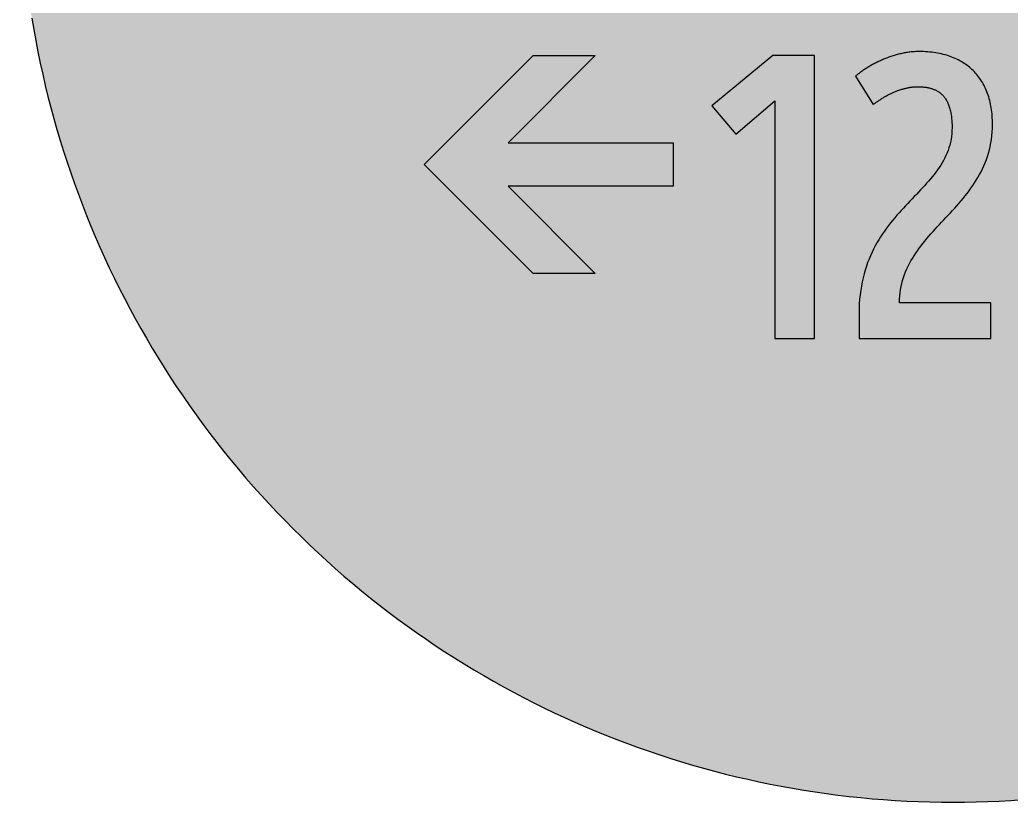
# Model space of a CAD drawing. Header units: millimetres. Extents: x 0 to 212, y 0 to 212.
# Drawn here: x 0.1 to 112.5, y 0.1 to 88.8 of the extents above; entities that cross this region are included whole.
import ezdxf

# ---------------------------------------------------------------- set-up
doc = ezdxf.new("R2010")
doc.units = ezdxf.units.MM

msp = doc.modelspace()

# ---------------------------------------------------------------- hatches: boundary and pattern name
for color, points in [(254, [(211.7189, 105.8869), (211.709, 107.2007), (211.6861, 108.5139), (211.6455, 109.8245), (211.5871, 111.1326), (211.5134, 112.4407), (211.4245, 113.7437), (211.3204, 115.0468), (211.201, 116.3447), (211.0638, 117.6426), (210.9114, 118.9355), (210.7413, 120.2258), (210.5584, 121.5136), (210.3577, 122.7988), (210.1418, 124.079), (209.9107, 125.3566), (209.6643, 126.6292), (209.4027, 127.8992), (209.1258, 129.1641), (208.8337, 130.4239), (208.5264, 131.6812), (208.2038, 132.936), (207.866, 134.1831), (207.5104, 135.4277), (207.1421, 136.6647), (206.7611, 137.8991), (206.3623, 139.1285), (205.9483, 140.3502), (205.5216, 141.5694), (205.0771, 142.781), (204.6199, 143.9901), (204.1474, 145.1915), (203.6623, 146.3853), (203.1619, 147.574), (202.6463, 148.7576), (202.1154, 149.9362), (201.5693, 151.1046), (201.0105, 152.2705), (200.439, 153.4262), (199.8523, 154.5768), (199.2503, 155.7198), (198.6356, 156.8577), (198.0057, 157.9855), (197.3605, 159.1081), (196.7052, 160.2232), (196.0321, 161.3281), (195.3489, 162.4279), (194.6504, 163.5176), (193.9366, 164.6022), (193.2102, 165.6766), (192.471, 166.7434), (191.7167, 167.8), (190.9521, 168.849), (190.1698, 169.8904), (189.3773, 170.9217), (188.5696, 171.9428), (187.7517, 172.9562), (186.9161, 173.9621), (186.0702, 174.9552), (185.2117, 175.9407), (184.338, 176.9161), (183.454, 177.8838), (182.5549, 178.8389), (181.643, 179.7837), (180.721, 180.7185), (179.7837, 181.643), (178.8389, 182.5549), (177.8838, 183.454), (176.9161, 184.338), (175.9407, 185.2117), (174.9552, 186.0702), (173.9621, 186.9161), (172.9562, 187.7492), (171.9428, 188.5696), (170.9217, 189.3773), (169.8904, 190.1698), (168.849, 190.9496), (167.8, 191.7167), (166.7408, 192.471), (165.6766, 193.2102), (164.6022, 193.9366), (163.5176, 194.6504), (162.4279, 195.3489), (161.3281, 196.0321), (160.2232, 196.7052), (159.1081, 197.3631), (157.9855, 198.0057), (156.8577, 198.6356), (155.7198, 199.2503), (154.5768, 199.8523), (153.4262, 200.439), (152.2705, 201.0131), (151.1046, 201.5719), (149.9362, 202.1154), (148.7576, 202.6463), (147.574, 203.1619), (146.3853, 203.6623), (145.1889, 204.15), (143.9875, 204.6199), (142.781, 205.0796), (141.5694, 205.5216), (140.3502, 205.9483), (139.1285, 206.3623), (137.8991, 206.7611), (136.6647, 207.1446), (135.4252, 207.5129), (134.1831, 207.866), (132.9334, 208.2038), (131.6812, 208.5264), (130.4239, 208.8337), (129.1641, 209.1284), (127.8966, 209.4052), (126.6292, 209.6668), (125.3541, 209.9132), (124.0765, 210.1444), (122.7963, 210.3603), (121.5136, 210.5584), (120.2258, 210.7438), (118.9355, 210.9114), (117.6401, 211.0638), (116.3447, 211.201), (115.0468, 211.3229), (113.7437, 211.4271), (112.4382, 211.516), (111.1326, 211.5896), (109.8245, 211.6455), (108.5113, 211.6861), (107.1982, 211.7115), (105.885, 211.7192), (104.5693, 211.7115), (103.2561, 211.6861), (101.9454, 211.6455), (100.6373, 211.5896), (99.3292, 211.516), (98.0262, 211.4271), (96.7232, 211.3229), (95.4253, 211.201), (94.1273, 211.0638), (92.8345, 210.9114), (91.5441, 210.7438), (90.2564, 210.5584), (88.9711, 210.3603), (87.691, 210.1444), (86.4133, 209.9132), (85.1408, 209.6668), (83.8708, 209.4052), (82.6059, 209.1284), (81.346, 208.8337), (80.0887, 208.5264), (78.834, 208.2038), (77.5868, 207.866), (76.3422, 207.5129), (75.1053, 207.1446), (73.8708, 206.7611), (72.6415, 206.3623), (71.4197, 205.9483), (70.2005, 205.5216), (68.9889, 205.0796), (67.7799, 204.6199), (66.5785, 204.15), (65.3847, 203.6623), (64.196, 203.1619), (63.0123, 202.6463), (61.8338, 202.1154), (60.6628, 201.5719), (59.4995, 201.0131), (58.3438, 200.439), (57.1932, 199.8523), (56.0502, 199.2503), (54.9123, 198.6356), (53.7845, 198.0057), (52.6618, 197.3631), (51.5468, 196.7052), (50.4419, 196.0321), (49.342, 195.3489), (48.2524, 194.6504), (47.1678, 193.9366), (46.0934, 193.2102), (45.0266, 192.471), (43.9699, 191.7167), (42.9209, 190.9496), (41.8795, 190.1698), (40.8483, 189.3773), (39.8272, 188.5696), (38.8137, 187.7492), (37.8079, 186.9161), (36.8148, 186.0702), (35.8292, 185.2117), (34.8539, 184.338), (33.8861, 183.454), (32.9311, 182.5549), (31.9862, 181.643), (31.049, 180.7185), (30.1269, 179.7837), (29.2151, 178.8389), (28.3159, 177.8838), (27.432, 176.9161), (26.5582, 175.9407), (25.6997, 174.9552), (24.8539, 173.9621), (24.0208, 172.9562), (23.2004, 171.9428), (22.3926, 170.9217), (21.6002, 169.8904), (20.8204, 168.849), (20.0533, 167.8), (19.2989, 166.7434), (18.5598, 165.6766), (17.8333, 164.6022), (17.1196, 163.5176), (16.4211, 162.4279), (15.7378, 161.3281), (15.0647, 160.2232), (14.4069, 159.1081), (13.7643, 157.9855), (13.1343, 156.8577), (12.5197, 155.7198), (11.9177, 154.5768), (11.3309, 153.4262), (10.7569, 152.2705), (10.1981, 151.1046), (9.6545, 149.9362), (9.1237, 148.7576), (8.6081, 147.574), (8.1077, 146.3853), (7.62, 145.1915), (7.1501, 143.9901), (6.6904, 142.781), (6.2484, 141.5694), (5.8217, 140.3502), (5.4077, 139.1285), (5.0089, 137.8991), (4.6253, 136.6647), (4.257, 135.4277), (3.904, 134.1831), (3.5662, 132.936), (3.2436, 131.6812), (2.9362, 130.4239), (2.6416, 129.1641), (2.3647, 127.8992), (2.1031, 126.6292), (1.8567, 125.3566), (1.6256, 124.079), (1.4097, 122.7988), (1.2116, 121.5136), (1.0262, 120.2258), (0.8585, 118.9355), (0.7061, 117.6426), (0.569, 116.3447), (0.447, 115.0468), (0.3429, 113.7437), (0.254, 112.4407), (0.1803, 111.1326), (0.1245, 109.8245), (0.0838, 108.5139), (0.0584, 107.2007), (0.0508, 105.885), (0.0584, 104.5718), (0.0838, 103.2586), (0.1245, 101.9454), (0.1803, 100.6373), (0.254, 99.3318), (0.3429, 98.0262), (0.447, 96.7232), (0.569, 95.4253), (0.7061, 94.1299), (0.8585, 92.8345), (1.0262, 91.5441), (1.2116, 90.2564), (1.4097, 88.9737), (1.6256, 87.6935), (1.8567, 86.4159), (2.1031, 85.1408), (2.3647, 83.8733), (2.6416, 82.6059), (2.9362, 81.346), (3.2436, 80.0887), (3.5662, 78.8365), (3.904, 77.5868), (4.257, 76.3448), (4.6253, 75.1053), (5.0089, 73.8708), (5.4077, 72.6415), (5.8217, 71.4197), (6.2484, 70.2005), (6.6904, 68.9889), (7.1501, 67.7824), (7.62, 66.581), (8.1077, 65.3847), (8.6081, 64.196), (9.1237, 63.0123), (9.6545, 61.8338), (10.1981, 60.6654), (10.7569, 59.4995), (11.3309, 58.3438), (11.9177, 57.1932), (12.5197, 56.0502), (13.1343, 54.9123), (13.7643, 53.7845), (14.4069, 52.6618), (15.0647, 51.5468), (15.7378, 50.4419), (16.4211, 49.342), (17.1196, 48.2524), (17.8333, 47.1678), (18.5598, 46.0934), (19.2989, 45.0291), (20.0533, 43.9699), (20.8204, 42.9209), (21.6002, 41.8795), (22.3926, 40.8483), (23.2004, 39.8272), (24.0208, 38.8137), (24.8539, 37.8079), (25.6997, 36.8148), (26.5582, 35.8292), (27.432, 34.8539), (28.3159, 33.8861), (29.2151, 32.9311), (30.1269, 31.9862), (31.049, 31.049), (31.9862, 30.1269), (32.9311, 29.2151), (33.8861, 28.3159), (34.8539, 27.432), (35.8292, 26.5582), (36.8148, 25.6997), (37.8079, 24.8539), (38.8137, 24.0182), (39.8272, 23.2004), (40.8483, 22.3926), (41.8795, 21.6002), (42.9209, 20.8178), (43.9699, 20.0533), (45.0266, 19.2989), (46.0934, 18.5598), (47.1678, 17.8333), (48.2524, 17.1196), (49.342, 16.4211), (50.4419, 15.7378), (51.5468, 15.0647), (52.6618, 14.4094), (53.7845, 13.7643), (54.9123, 13.1343), (56.0502, 12.5197), (57.1932, 11.9177), (58.3438, 11.3309), (59.4995, 10.7594), (60.6628, 10.2006), (61.8338, 9.6545), (63.0123, 9.1237), (64.196, 8.6081), (65.3847, 8.1077), (66.5785, 7.6225), (67.7799, 7.1501), (68.9889, 6.6929), (70.2005, 6.2484), (71.4197, 5.8217), (72.6415, 5.4077), (73.8708, 5.0089), (75.1053, 4.6279), (76.3422, 4.2596), (77.5868, 3.904), (78.834, 3.5662), (80.0887, 3.2436), (81.346, 2.9362), (82.6059, 2.6441), (83.8708, 2.3673), (85.1408, 2.1057), (86.4133, 1.8593), (87.691, 1.6281), (88.9711, 1.4122), (90.2564, 1.2116), (91.5441, 1.0287), (92.8345, 0.8585), (94.1273, 0.7061), (95.4253, 0.569), (96.7232, 0.4496), (98.0262, 0.3454), (99.3292, 0.2565), (100.6373, 0.1829), (101.9454, 0.1245), (103.2561, 0.0838), (104.5693, 0.061), (105.885, 0.0533), (107.1982, 0.061), (108.5113, 0.0838), (109.8245, 0.1245), (111.1326, 0.1829), (112.4382, 0.2565), (113.7437, 0.3454), (115.0468, 0.4496), (116.3447, 0.569), (117.6401, 0.7061), (118.9355, 0.8585), (120.2258, 1.0287), (121.5136, 1.2116), (122.7963, 1.4122), (124.0765, 1.6281), (125.3541, 1.8593), (126.6292, 2.1057), (127.8966, 2.3673), (129.1641, 2.6441), (130.4239, 2.9362), (131.6812, 3.2436), (132.9334, 3.5662), (134.1831, 3.904), (135.4252, 4.2596), (136.6647, 4.6279), (137.8991, 5.0089), (139.1285, 5.4077), (140.3502, 5.8217), (141.5694, 6.2484), (142.781, 6.6929), (143.9875, 7.1501), (145.1889, 7.6225), (146.3853, 8.1077), (147.574, 8.6081), (148.7576, 9.1237), (149.9362, 9.6545), (151.1046, 10.2006), (152.2705, 10.7594), (153.4262, 11.3309), (154.5768, 11.9177), (155.7198, 12.5197), (156.8577, 13.1343), (157.9855, 13.7643), (159.1081, 14.4094), (160.2232, 15.0647), (161.3281, 15.7378), (162.4279, 16.4211), (163.5176, 17.1196), (164.6022, 17.8333), (165.6766, 18.5598), (166.7408, 19.2989), (167.8, 20.0533), (168.849, 20.8178), (169.8904, 21.6002), (170.9217, 22.3926), (171.9428, 23.2004), (172.9562, 24.0182), (173.9621, 24.8539), (174.9552, 25.6997), (175.9407, 26.5582), (176.9161, 27.432), (177.8838, 28.3159), (178.8389, 29.2151), (179.7837, 30.1269), (180.721, 31.049), (181.643, 31.9862), (182.5549, 32.9311), (183.454, 33.8861), (184.338, 34.8539), (185.2117, 35.8292), (186.0702, 36.8148), (186.9161, 37.8079), (187.7517, 38.8137), (188.5696, 39.8272), (189.3773, 40.8483), (190.1698, 41.8795), (190.9521, 42.9209), (191.7167, 43.9699), (192.471, 45.0291), (193.2102, 46.0934), (193.9366, 47.1678), (194.6504, 48.2524), (195.3489, 49.342), (196.0321, 50.4419), (196.7052, 51.5468), (197.3605, 52.6618), (198.0057, 53.7845), (198.6356, 54.9123), (199.2503, 56.0502), (199.8523, 57.1932), (200.439, 58.3438), (201.0105, 59.4995), (201.5693, 60.6654), (202.1154, 61.8338), (202.6463, 63.0123), (203.1619, 64.196), (203.6623, 65.3847), (204.1474, 66.581), (204.6199, 67.7824), (205.0771, 68.9889), (205.5216, 70.2005), (205.9483, 71.4197), (206.3623, 72.6415), (206.7611, 73.8708), (207.1421, 75.1053), (207.5104, 76.3448), (207.866, 77.5868), (208.2038, 78.8365), (208.5264, 80.0887), (208.8337, 81.346), (209.1258, 82.6059), (209.4027, 83.8733), (209.6643, 85.1408), (209.9107, 86.4159), (210.1418, 87.6935), (210.3577, 88.9737), (210.5584, 90.2564), (210.7413, 91.5441), (210.9114, 92.8345), (211.0638, 94.1299), (211.201, 95.4253), (211.3204, 96.7232), (211.4245, 98.0262), (211.5134, 99.3318), (211.5871, 100.6373), (211.6455, 101.9454), (211.6861, 103.2586), (211.709, 104.5718), (211.7166, 105.885)]), (59, [(45.9133, 72.3731), (58.2605, 84.7203), (65.3161, 84.7203), (55.4383, 74.8425), (74.1355, 74.8425), (74.1355, 69.9036), (55.4383, 69.9036), (65.3161, 60.0258), (58.2605, 60.0258)]), (59, [(85.7003, 52.6175), (90.1954, 52.6175), (90.1954, 84.7203), (85.4714, 84.7203), (78.5453, 79.0328), (81.2518, 75.8222), (85.7003, 79.5828)]), (59, [(101.8893, 81.1883), (101.9861, 81.186), (102.0851, 81.1835), (102.1817, 81.1809), (102.2807, 81.1784), (102.3747, 81.1708), (102.4712, 81.1657), (102.5677, 81.1555), (102.6617, 81.1454), (102.7557, 81.1352), (102.8471, 81.12), (102.9411, 81.1073), (103.0326, 81.0895), (103.1215, 81.0717), (103.2104, 81.0514), (103.2993, 81.0285), (103.3882, 81.0057), (103.4745, 80.9777), (103.5583, 80.9498), (103.6447, 80.9219), (103.726, 80.8888), (103.8098, 80.8533), (103.8911, 80.8177), (103.9698, 80.7796), (104.0486, 80.7364), (104.1273, 80.6933), (104.201, 80.6475), (104.2772, 80.5993), (104.3508, 80.5485), (104.4219, 80.4926), (104.4931, 80.4367), (104.5616, 80.3783), (104.6277, 80.3148), (104.6937, 80.2513), (104.7598, 80.1827), (104.8207, 80.1116), (104.8817, 80.0379), (104.9426, 79.9617), (104.9985, 79.883), (105.0544, 79.7992), (105.1103, 79.7128), (105.1611, 79.6239), (105.2119, 79.5325), (105.2601, 79.436), (105.3084, 79.3369), (105.3516, 79.2328), (105.3948, 79.1261), (105.4354, 79.0169), (105.4735, 78.9051), (105.5116, 78.7857), (105.5446, 78.6663), (105.5776, 78.5419), (105.6081, 78.4123), (105.6361, 78.2803), (105.6615, 78.1456), (105.6843, 78.0034), (105.7046, 77.8612), (105.725, 77.7113), (105.7402, 77.5589), (105.7554, 77.404), (105.7656, 77.2414), (105.7758, 77.0763), (105.7808, 76.9087), (105.7859, 76.7334), (105.7859, 76.5556), (105.7783, 76.2051), (105.7554, 75.8622), (105.7199, 75.5294), (105.6691, 75.2043), (105.603, 74.8843), (105.5268, 74.5744), (105.4354, 74.2696), (105.3338, 73.9699), (105.2195, 73.6778), (105.095, 73.3908), (104.9579, 73.1088), (104.8131, 72.832), (104.6582, 72.5576), (104.4931, 72.2909), (104.3203, 72.0242), (104.1375, 71.7626), (103.9495, 71.5035), (103.7514, 71.247), (103.5482, 70.9905), (103.3399, 70.739), (103.124, 70.4875), (102.903, 70.2361), (102.6795, 69.9846), (102.4484, 69.7357), (102.2147, 69.4842), (101.9785, 69.2328), (101.7372, 68.9813), (101.4959, 68.7273), (101.252, 68.4733), (101.0056, 68.2142), (100.7593, 67.9552), (100.5129, 67.6935), (100.264, 67.4268), (100.0176, 67.1576), (99.7737, 66.8833), (99.5274, 66.6039), (99.2861, 66.3219), (99.0473, 66.0324), (98.8085, 65.7403), (98.5749, 65.438), (98.3463, 65.1332), (98.1202, 64.8208), (97.8992, 64.5008), (97.6833, 64.1731), (97.475, 63.8378), (97.2718, 63.4924), (97.0763, 63.1419), (96.8858, 62.7786), (96.7054, 62.4078), (96.5302, 62.0293), (96.3676, 61.6382), (96.2101, 61.2369), (96.0653, 60.8254), (95.9307, 60.4012), (95.8037, 59.9643), (95.692, 59.5173), (95.5878, 59.0575), (95.4989, 58.5851), (95.4202, 58.1), (95.3567, 57.5996), (95.3059, 57.0865), (95.2678, 56.5582), (95.2449, 56.0172), (95.2373, 55.4584), (95.2391, 52.6175), (110.1908, 52.6175), (110.1908, 56.6991), (99.8252, 56.6991), (99.8322, 57.0814), (99.855, 57.4599), (99.8906, 57.8282), (99.9414, 58.1889), (100.0074, 58.5419), (100.0836, 58.8874), (100.1751, 59.2252), (100.2767, 59.5579), (100.391, 59.8856), (100.5154, 60.2056), (100.6526, 60.5206), (100.7974, 60.8279), (100.9523, 61.1327), (101.1174, 61.4324), (101.2901, 61.7271), (101.473, 62.0192), (101.661, 62.3037), (101.8591, 62.5881), (102.0623, 62.8675), (102.2706, 63.1444), (102.4865, 63.4187), (102.7074, 63.6905), (102.931, 63.9623), (103.1621, 64.229), (103.3958, 64.4957), (103.632, 64.7624), (103.8733, 65.0265), (104.1146, 65.2907), (104.3584, 65.5523), (104.6048, 65.8165), (104.8512, 66.0806), (105.0976, 66.3448), (105.3465, 66.6115), (105.5929, 66.8782), (105.8367, 67.1449), (106.0831, 67.4167), (106.3244, 67.6885), (106.5632, 67.9628), (106.8019, 68.2396), (107.0356, 68.519), (107.2642, 68.8035), (107.4903, 69.0905), (107.7112, 69.3801), (107.9271, 69.6773), (108.1354, 69.977), (108.3386, 70.2793), (108.5342, 70.5891), (108.7247, 70.9041), (108.905, 71.2267), (109.0803, 71.5518), (109.2429, 71.8845), (109.4003, 72.2249), (109.5451, 72.5703), (109.6797, 72.9259), (109.8067, 73.2866), (109.9185, 73.6549), (110.0226, 74.0308), (110.1115, 74.4169), (110.1903, 74.8106), (110.2538, 75.2145), (110.3046, 75.626), (110.3427, 76.0476), (110.3655, 76.4794), (110.3732, 76.9214), (110.3706, 77.1652), (110.363, 77.4065), (110.3528, 77.6427), (110.3376, 77.8764), (110.3173, 78.1075), (110.2919, 78.3336), (110.2639, 78.5571), (110.2309, 78.7781), (110.1928, 78.994), (110.1522, 79.2074), (110.1039, 79.4182), (110.0557, 79.6239), (109.9998, 79.8271), (109.9414, 80.0278), (109.8779, 80.2234), (109.8118, 80.4164), (109.7382, 80.6069), (109.6645, 80.7923), (109.5832, 80.9752), (109.4994, 81.153), (109.413, 81.3283), (109.3216, 81.4984), (109.2251, 81.6661), (109.1235, 81.8312), (109.0219, 81.9912), (108.9127, 82.1487), (108.8009, 82.3011), (108.6841, 82.4509), (108.5647, 82.5957), (108.4428, 82.738), (108.3132, 82.8751), (108.1837, 83.0097), (108.0465, 83.1393), (107.9094, 83.2663), (107.7646, 83.3882), (107.6198, 83.5076), (107.4699, 83.6219), (107.315, 83.7336), (107.1575, 83.8403), (106.995, 83.9419), (106.8299, 84.041), (106.6622, 84.1375), (106.4895, 84.2289), (106.3142, 84.3153), (106.1339, 84.3966), (105.951, 84.4753), (105.7631, 84.5515), (105.5751, 84.6226), (105.3795, 84.6887), (105.1839, 84.7496), (104.9833, 84.8081), (104.7801, 84.8614), (104.5718, 84.9122), (104.361, 84.9579), (104.1476, 84.9986), (103.9292, 85.0367), (103.7082, 85.0697), (103.4847, 85.0976), (103.2561, 85.1205), (103.0275, 85.1408), (102.7913, 85.156), (102.555, 85.1662), (102.3137, 85.1738), (102.0724, 85.1764), (101.9378, 85.1764), (101.8057, 85.1713), (101.6711, 85.1662), (101.539, 85.1611), (101.407, 85.151), (101.2749, 85.1408), (101.1428, 85.1281), (101.0107, 85.1129), (100.8812, 85.0951), (100.7491, 85.0773), (100.6196, 85.057), (100.4875, 85.0367), (100.3579, 85.0138), (100.2284, 84.9884), (100.1014, 84.9605), (99.9719, 84.9325), (99.8449, 84.902), (99.7179, 84.8716), (99.5909, 84.8385), (99.4639, 84.8055), (99.3369, 84.77), (99.2124, 84.7319), (99.0879, 84.6938), (98.9635, 84.6531), (98.8416, 84.6125), (98.7196, 84.5718), (98.5977, 84.5287), (98.4758, 84.4829), (98.3564, 84.4372), (98.237, 84.3915), (98.1202, 84.3432), (98.0008, 84.295), (97.884, 84.2442), (97.7697, 84.1934), (97.6528, 84.14), (97.5411, 84.0892), (97.4268, 84.0359), (97.315, 83.98), (97.2033, 83.9241), (97.094, 83.8683), (96.9848, 83.8124), (96.8781, 83.754), (96.7715, 83.6955), (96.6648, 83.6371), (96.5606, 83.5787), (96.4565, 83.5177), (96.3549, 83.4568), (96.2533, 83.3958), (96.1542, 83.3349), (96.0577, 83.2739), (95.9587, 83.2104), (95.8647, 83.1494), (95.7682, 83.0859), (95.6767, 83.0224), (95.5853, 82.9589), (95.4938, 82.8954), (95.4049, 82.8294), (95.3186, 82.7659), (95.2322, 82.7024), (95.1484, 82.6364), (95.0646, 82.5729), (94.9833, 82.5094), (94.9046, 82.4433), (94.8258, 82.3798), (96.8446, 79.1707), (96.9289, 79.2353), (97.0153, 79.3013), (97.1017, 79.3648), (97.1855, 79.4258), (97.2718, 79.4868), (97.3582, 79.5477), (97.442, 79.6061), (97.5284, 79.6646), (97.6122, 79.7204), (97.6986, 79.7763), (97.7824, 79.8297), (97.8687, 79.883), (97.9526, 79.9363), (98.0364, 79.9871), (98.1202, 80.0354), (98.2066, 80.0837), (98.2904, 80.1319), (98.3717, 80.1776), (98.4555, 80.2234), (98.5393, 80.2665), (98.6231, 80.3097), (98.7044, 80.3529), (98.7882, 80.3935), (98.8695, 80.4316), (98.9533, 80.4697), (99.0346, 80.5078), (99.1159, 80.5459), (99.1972, 80.579), (99.2784, 80.6145), (99.3597, 80.6475), (99.441, 80.6806), (99.5197, 80.711), (99.601, 80.7415), (99.6798, 80.7695), (99.7585, 80.7974), (99.8372, 80.8253), (99.916, 80.8507), (99.9947, 80.8761), (100.0735, 80.899), (100.1497, 80.9244), (100.2284, 80.9447), (100.3046, 80.965), (100.3808, 80.9854), (100.457, 81.0057), (100.5332, 81.0235), (100.6094, 81.0412), (100.6831, 81.0565), (100.7567, 81.0717), (100.8329, 81.087), (100.9066, 81.0997), (100.9777, 81.1124), (101.0514, 81.1225), (101.125, 81.1327), (101.1961, 81.1428), (101.2673, 81.1505), (101.3384, 81.1581), (101.4095, 81.1657), (101.4781, 81.1708), (101.5492, 81.1759), (101.6178, 81.1809), (101.6864, 81.1835), (101.7524, 81.186), (101.821, 81.186), (101.887, 81.186)])]:
    msp.add_hatch(color=color).paths.add_polyline_path(points)

# ---------------------------------------------------------------- linework, layer by layer
at = {"color": 254}
msp.add_lwpolyline([(1.4097, 88.9737), (1.6256, 87.6935), (1.8567, 86.4159), (2.1031, 85.1408), (2.3647, 83.8733), (2.6416, 82.6059), (2.9362, 81.346), (3.2436, 80.0887), (3.5662, 78.8365), (3.904, 77.5868), (4.257, 76.3448), (4.6253, 75.1053), (5.0089, 73.8708), (5.4077, 72.6415), (5.8217, 71.4197), (6.2484, 70.2005), (6.6904, 68.9889), (7.1501, 67.7824), (7.62, 66.581), (8.1077, 65.3847), (8.6081, 64.196), (9.1237, 63.0123), (9.6545, 61.8338), (10.1981, 60.6654), (10.7569, 59.4995), (11.3309, 58.3438), (11.9177, 57.1932), (12.5197, 56.0502), (13.1343, 54.9123), (13.7643, 53.7845), (14.4069, 52.6618), (15.0647, 51.5468), (15.7378, 50.4419), (16.4211, 49.342), (17.1196, 48.2524), (17.8333, 47.1678), (18.5598, 46.0934), (19.2989, 45.0291), (20.0533, 43.9699), (20.8204, 42.9209), (21.6002, 41.8795), (22.3926, 40.8483), (23.2004, 39.8272), (24.0208, 38.8137), (24.8539, 37.8079), (25.6997, 36.8148), (26.5582, 35.8292), (27.432, 34.8539), (28.3159, 33.8861), (29.2151, 32.9311), (30.1269, 31.9862), (31.049, 31.049), (31.9862, 30.1269), (32.9311, 29.2151), (33.8861, 28.3159), (34.8539, 27.432), (35.8292, 26.5582), (36.8148, 25.6997), (37.8079, 24.8539), (38.8137, 24.0182), (39.8272, 23.2004), (40.8483, 22.3926), (41.8795, 21.6002), (42.9209, 20.8178), (43.9699, 20.0533), (45.0266, 19.2989), (46.0934, 18.5598), (47.1678, 17.8333), (48.2524, 17.1196), (49.342, 16.4211), (50.4419, 15.7378), (51.5468, 15.0647), (52.6618, 14.4094), (53.7845, 13.7643), (54.9123, 13.1343), (56.0502, 12.5197), (57.1932, 11.9177), (58.3438, 11.3309), (59.4995, 10.7594), (60.6628, 10.2006), (61.8338, 9.6545), (63.0123, 9.1237), (64.196, 8.6081), (65.3847, 8.1077), (66.5785, 7.6225), (67.7799, 7.1501), (68.9889, 6.6929), (70.2005, 6.2484), (71.4197, 5.8217), (72.6415, 5.4077), (73.8708, 5.0089), (75.1053, 4.6279), (76.3422, 4.2596), (77.5868, 3.904), (78.834, 3.5662), (80.0887, 3.2436), (81.346, 2.9362), (82.6059, 2.6441), (83.8708, 2.3673), (85.1408, 2.1057), (86.4133, 1.8593), (87.691, 1.6281), (88.9711, 1.4122), (90.2564, 1.2116), (91.5441, 1.0287), (92.8345, 0.8585), (94.1273, 0.7061), (95.4253, 0.569), (96.7232, 0.4496), (98.0262, 0.3454), (99.3292, 0.2565), (100.6373, 0.1829), (101.9454, 0.1245), (103.2561, 0.0838), (104.5693, 0.061), (105.885, 0.0533), (107.1982, 0.061), (108.5113, 0.0838), (109.8245, 0.1245), (111.1326, 0.1829), (112.4382, 0.2565), (113.7437, 0.3454)], dxfattribs=at)
at = {"color": 59}
for points in [[(45.9133, 72.3731), (58.2605, 84.7203), (65.3161, 84.7203), (55.4383, 74.8425), (74.1355, 74.8425), (74.1355, 69.9036), (55.4383, 69.9036), (65.3161, 60.0258), (58.2605, 60.0258), (45.9133, 72.3731)], [(85.7003, 52.6175), (90.1954, 52.6175), (90.1954, 84.7203), (85.4714, 84.7203), (78.5453, 79.0328), (81.2518, 75.8222), (85.7003, 79.5828), (85.7003, 52.6175)], [(101.8893, 81.1883), (101.9861, 81.186), (102.0851, 81.1835), (102.1817, 81.1809), (102.2807, 81.1784), (102.3747, 81.1708), (102.4712, 81.1657), (102.5677, 81.1555), (102.6617, 81.1454), (102.7557, 81.1352), (102.8471, 81.12), (102.9411, 81.1073), (103.0326, 81.0895), (103.1215, 81.0717), (103.2104, 81.0514), (103.2993, 81.0285), (103.3882, 81.0057), (103.4745, 80.9777), (103.5583, 80.9498), (103.6447, 80.9219), (103.726, 80.8888), (103.8098, 80.8533), (103.8911, 80.8177), (103.9698, 80.7796), (104.0486, 80.7364), (104.1273, 80.6933), (104.201, 80.6475), (104.2772, 80.5993), (104.3508, 80.5485), (104.4219, 80.4926), (104.4931, 80.4367), (104.5616, 80.3783), (104.6277, 80.3148), (104.6937, 80.2513), (104.7598, 80.1827), (104.8207, 80.1116), (104.8817, 80.0379), (104.9426, 79.9617), (104.9985, 79.883), (105.0544, 79.7992), (105.1103, 79.7128), (105.1611, 79.6239), (105.2119, 79.5325), (105.2601, 79.436), (105.3084, 79.3369), (105.3516, 79.2328), (105.3948, 79.1261), (105.4354, 79.0169), (105.4735, 78.9051), (105.5116, 78.7857), (105.5446, 78.6663), (105.5776, 78.5419), (105.6081, 78.4123), (105.6361, 78.2803), (105.6615, 78.1456), (105.6843, 78.0034), (105.7046, 77.8612), (105.725, 77.7113), (105.7402, 77.5589), (105.7554, 77.404), (105.7656, 77.2414), (105.7758, 77.0763), (105.7808, 76.9087), (105.7859, 76.7334), (105.7859, 76.5556), (105.7783, 76.2051), (105.7554, 75.8622), (105.7199, 75.5294), (105.6691, 75.2043), (105.603, 74.8843), (105.5268, 74.5744), (105.4354, 74.2696), (105.3338, 73.9699), (105.2195, 73.6778), (105.095, 73.3908), (104.9579, 73.1088), (104.8131, 72.832), (104.6582, 72.5576), (104.4931, 72.2909), (104.3203, 72.0242), (104.1375, 71.7626), (103.9495, 71.5035), (103.7514, 71.247), (103.5482, 70.9905), (103.3399, 70.739), (103.124, 70.4875), (102.903, 70.2361), (102.6795, 69.9846), (102.4484, 69.7357), (102.2147, 69.4842), (101.9785, 69.2328), (101.7372, 68.9813), (101.4959, 68.7273), (101.252, 68.4733), (101.0056, 68.2142), (100.7593, 67.9552), (100.5129, 67.6935), (100.264, 67.4268), (100.0176, 67.1576), (99.7737, 66.8833), (99.5274, 66.6039), (99.2861, 66.3219), (99.0473, 66.0324), (98.8085, 65.7403), (98.5749, 65.438), (98.3463, 65.1332), (98.1202, 64.8208), (97.8992, 64.5008), (97.6833, 64.1731), (97.475, 63.8378), (97.2718, 63.4924), (97.0763, 63.1419), (96.8858, 62.7786), (96.7054, 62.4078), (96.5302, 62.0293), (96.3676, 61.6382), (96.2101, 61.2369), (96.0653, 60.8254), (95.9307, 60.4012), (95.8037, 59.9643), (95.692, 59.5173), (95.5878, 59.0575), (95.4989, 58.5851), (95.4202, 58.1), (95.3567, 57.5996), (95.3059, 57.0865), (95.2678, 56.5582), (95.2449, 56.0172), (95.2373, 55.4584), (95.2391, 52.6175), (110.1908, 52.6175), (110.1908, 56.6991), (99.8252, 56.6991), (99.8322, 57.0814), (99.855, 57.4599), (99.8906, 57.8282), (99.9414, 58.1889), (100.0074, 58.5419), (100.0836, 58.8874), (100.1751, 59.2252), (100.2767, 59.5579), (100.391, 59.8856), (100.5154, 60.2056), (100.6526, 60.5206), (100.7974, 60.8279), (100.9523, 61.1327), (101.1174, 61.4324), (101.2901, 61.7271), (101.473, 62.0192), (101.661, 62.3037), (101.8591, 62.5881), (102.0623, 62.8675), (102.2706, 63.1444), (102.4865, 63.4187), (102.7074, 63.6905), (102.931, 63.9623), (103.1621, 64.229), (103.3958, 64.4957), (103.632, 64.7624), (103.8733, 65.0265), (104.1146, 65.2907), (104.3584, 65.5523), (104.6048, 65.8165), (104.8512, 66.0806), (105.0976, 66.3448), (105.3465, 66.6115), (105.5929, 66.8782), (105.8367, 67.1449), (106.0831, 67.4167), (106.3244, 67.6885), (106.5632, 67.9628), (106.8019, 68.2396), (107.0356, 68.519), (107.2642, 68.8035), (107.4903, 69.0905), (107.7112, 69.3801), (107.9271, 69.6773), (108.1354, 69.977), (108.3386, 70.2793), (108.5342, 70.5891), (108.7247, 70.9041), (108.905, 71.2267), (109.0803, 71.5518), (109.2429, 71.8845), (109.4003, 72.2249), (109.5451, 72.5703), (109.6797, 72.9259), (109.8067, 73.2866), (109.9185, 73.6549), (110.0226, 74.0308), (110.1115, 74.4169), (110.1903, 74.8106), (110.2538, 75.2145), (110.3046, 75.626), (110.3427, 76.0476), (110.3655, 76.4794), (110.3732, 76.9214), (110.3706, 77.1652), (110.363, 77.4065), (110.3528, 77.6427), (110.3376, 77.8764), (110.3173, 78.1075), (110.2919, 78.3336), (110.2639, 78.5571), (110.2309, 78.7781), (110.1928, 78.994), (110.1522, 79.2074), (110.1039, 79.4182), (110.0557, 79.6239), (109.9998, 79.8271), (109.9414, 80.0278), (109.8779, 80.2234), (109.8118, 80.4164), (109.7382, 80.6069), (109.6645, 80.7923), (109.5832, 80.9752), (109.4994, 81.153), (109.413, 81.3283), (109.3216, 81.4984), (109.2251, 81.6661), (109.1235, 81.8312), (109.0219, 81.9912), (108.9127, 82.1487), (108.8009, 82.3011), (108.6841, 82.4509), (108.5647, 82.5957), (108.4428, 82.738), (108.3132, 82.8751), (108.1837, 83.0097), (108.0465, 83.1393), (107.9094, 83.2663), (107.7646, 83.3882), (107.6198, 83.5076), (107.4699, 83.6219), (107.315, 83.7336), (107.1575, 83.8403), (106.995, 83.9419), (106.8299, 84.041), (106.6622, 84.1375), (106.4895, 84.2289), (106.3142, 84.3153), (106.1339, 84.3966), (105.951, 84.4753), (105.7631, 84.5515), (105.5751, 84.6226), (105.3795, 84.6887), (105.1839, 84.7496), (104.9833, 84.8081), (104.7801, 84.8614), (104.5718, 84.9122), (104.361, 84.9579), (104.1476, 84.9986), (103.9292, 85.0367), (103.7082, 85.0697), (103.4847, 85.0976), (103.2561, 85.1205), (103.0275, 85.1408), (102.7913, 85.156), (102.555, 85.1662), (102.3137, 85.1738), (102.0724, 85.1764), (101.9378, 85.1764), (101.8057, 85.1713), (101.6711, 85.1662), (101.539, 85.1611), (101.407, 85.151), (101.2749, 85.1408), (101.1428, 85.1281), (101.0107, 85.1129), (100.8812, 85.0951), (100.7491, 85.0773), (100.6196, 85.057), (100.4875, 85.0367), (100.3579, 85.0138), (100.2284, 84.9884), (100.1014, 84.9605), (99.9719, 84.9325), (99.8449, 84.902), (99.7179, 84.8716), (99.5909, 84.8385), (99.4639, 84.8055), (99.3369, 84.77), (99.2124, 84.7319), (99.0879, 84.6938), (98.9635, 84.6531), (98.8416, 84.6125), (98.7196, 84.5718), (98.5977, 84.5287), (98.4758, 84.4829), (98.3564, 84.4372), (98.237, 84.3915), (98.1202, 84.3432), (98.0008, 84.295), (97.884, 84.2442), (97.7697, 84.1934), (97.6528, 84.14), (97.5411, 84.0892), (97.4268, 84.0359), (97.315, 83.98), (97.2033, 83.9241), (97.094, 83.8683), (96.9848, 83.8124), (96.8781, 83.754), (96.7715, 83.6955), (96.6648, 83.6371), (96.5606, 83.5787), (96.4565, 83.5177), (96.3549, 83.4568), (96.2533, 83.3958), (96.1542, 83.3349), (96.0577, 83.2739), (95.9587, 83.2104), (95.8647, 83.1494), (95.7682, 83.0859), (95.6767, 83.0224), (95.5853, 82.9589), (95.4938, 82.8954), (95.4049, 82.8294), (95.3186, 82.7659), (95.2322, 82.7024), (95.1484, 82.6364), (95.0646, 82.5729), (94.9833, 82.5094), (94.9046, 82.4433), (94.8258, 82.3798), (96.8446, 79.1707), (96.9289, 79.2353), (97.0153, 79.3013), (97.1017, 79.3648), (97.1855, 79.4258), (97.2718, 79.4868), (97.3582, 79.5477), (97.442, 79.6061), (97.5284, 79.6646), (97.6122, 79.7204), (97.6986, 79.7763), (97.7824, 79.8297), (97.8687, 79.883), (97.9526, 79.9363), (98.0364, 79.9871), (98.1202, 80.0354), (98.2066, 80.0837), (98.2904, 80.1319), (98.3717, 80.1776), (98.4555, 80.2234), (98.5393, 80.2665), (98.6231, 80.3097), (98.7044, 80.3529), (98.7882, 80.3935), (98.8695, 80.4316), (98.9533, 80.4697), (99.0346, 80.5078), (99.1159, 80.5459), (99.1972, 80.579), (99.2784, 80.6145), (99.3597, 80.6475), (99.441, 80.6806), (99.5197, 80.711), (99.601, 80.7415), (99.6798, 80.7695), (99.7585, 80.7974), (99.8372, 80.8253), (99.916, 80.8507), (99.9947, 80.8761), (100.0735, 80.899), (100.1497, 80.9244), (100.2284, 80.9447), (100.3046, 80.965), (100.3808, 80.9854), (100.457, 81.0057), (100.5332, 81.0235), (100.6094, 81.0412), (100.6831, 81.0565), (100.7567, 81.0717), (100.8329, 81.087), (100.9066, 81.0997), (100.9777, 81.1124), (101.0514, 81.1225), (101.125, 81.1327), (101.1961, 81.1428), (101.2673, 81.1505), (101.3384, 81.1581), (101.4095, 81.1657), (101.4781, 81.1708), (101.5492, 81.1759), (101.6178, 81.1809), (101.6864, 81.1835), (101.7524, 81.186), (101.821, 81.186), (101.887, 81.186), (101.8893, 81.1883)]]:
    msp.add_lwpolyline(points, dxfattribs=at)

doc.saveas('drawing.dxf')
